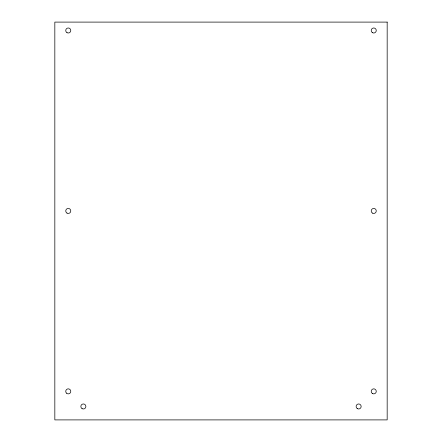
<?xml version="1.0" encoding="UTF-8"?>
<svg xmlns="http://www.w3.org/2000/svg" width="442" height="442" viewBox="0 0 442 442"><rect width="100%" height="100%" fill="white"/><g stroke="black" fill="none" stroke-linecap="round" stroke-linejoin="round"><path stroke-width="0.66" d="M387.17 22.1L54.83 22.1L54.83 419.9L387.17 419.9L387.17 22.1M372.484 32.675A2.519 2.519 0 0 0 376.258 30.492A2.519 2.519 0 0 0 372.484 28.31A2.519 2.519 0 0 0 372.484 32.675M372.484 393.546A2.519 2.519 0 0 0 376.258 391.363A2.519 2.519 0 0 0 372.484 389.187A2.519 2.519 0 0 0 372.484 393.546M357.379 408.651A2.519 2.519 0 0 0 361.153 406.474A2.519 2.519 0 0 0 357.379 404.292A2.519 2.519 0 0 0 357.379 408.651M66.477 393.148A2.519 2.519 0 0 0 70.692 392.015A2.519 2.519 0 0 0 67.604 388.932A2.519 2.519 0 0 0 66.477 393.148M372.484 213.11A2.519 2.519 0 0 0 376.258 210.928A2.519 2.519 0 0 0 372.484 208.751A2.519 2.519 0 0 0 372.484 213.11M82.107 408.651A2.519 2.519 0 0 0 85.881 406.474A2.519 2.519 0 0 0 82.107 404.292A2.519 2.519 0 0 0 82.107 408.651M67.002 213.11A2.519 2.519 0 0 0 70.775 210.928A2.519 2.519 0 0 0 67.002 208.751A2.519 2.519 0 0 0 67.002 213.11M67.002 32.675A2.519 2.519 0 0 0 70.775 30.492A2.519 2.519 0 0 0 67.002 28.31A2.519 2.519 0 0 0 67.002 32.675"/></g></svg>
